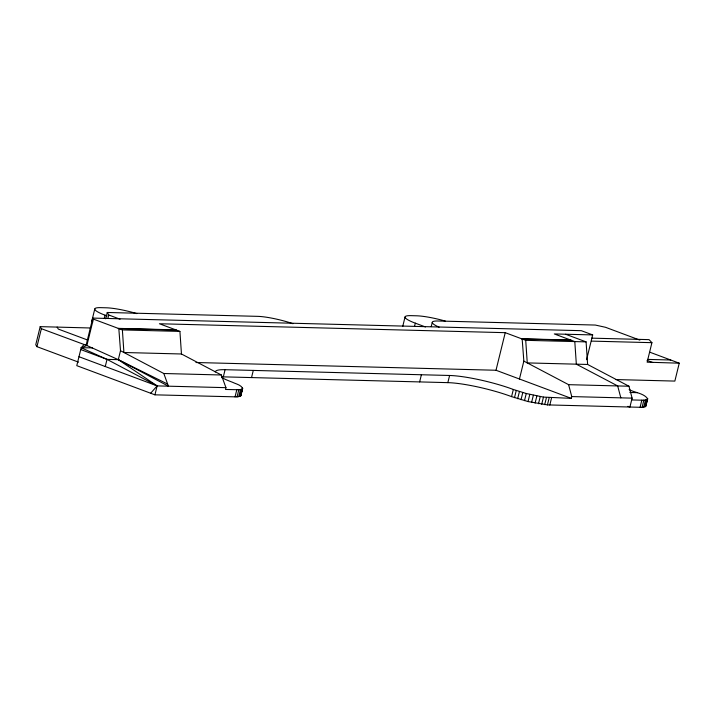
<?xml version="1.0" encoding="UTF-8"?>
<svg xmlns="http://www.w3.org/2000/svg" width="715" height="715" viewBox="0 0 715 715"><rect width="100%" height="100%" fill="white"/><g stroke="black" fill="none" stroke-linecap="round" stroke-linejoin="round"><path stroke-width="1.07" d="M90.153 327.979L40.201 326.639L35.75 344.764L36.948 346.668L78.552 362.156M36.948 346.668L41.363 328.685L40.201 326.639M167.65 384.08L118.306 359.663L86.873 345.524L86.283 344.523L84.004 344.558L81.179 347.767L76.773 365.66L154.932 394.832L237.067 396.897L240.642 396.056L242.689 388.37C240.803 384.724 235.825 383.955 232.402 382.221A46.672 7.463 13.8 0 1 221.695 377.6M91.913 320.66L94.773 309.023M86.283 344.523L92.78 318.086L581.304 330.679L592.672 334.924L586.595 359.681M242.689 388.37L241.652 389.309L238.819 389.738L225.511 389.461L225.949 387.664L157.13 385.894L107.018 359.377L81.179 347.767L86.873 345.524L93.361 319.087L92.78 318.086M104.283 318.345L105.06 315.172A28.001 4.478 13.8 0 1 100.672 307.647L106.312 307.799A28.001 4.478 13.8 0 1 136.806 313.608M105.704 318.819L107.268 312.473L257.659 316.352A28.001 4.478 13.8 0 1 292.971 323.698M107.947 318.148L108.734 314.975L107.268 312.473M105.266 366.527L107.018 359.377L118.306 359.663L168.409 386.18L163.815 373.507L120.504 350.707L118.824 328.596L176.364 330.08M120.504 350.707L118.306 359.663L157.13 385.894L154.932 394.832M221.561 376.823A46.672 7.463 13.8 0 1 223.33 376.85L225.082 369.691L449.601 375.482A46.672 7.463 13.8 0 1 513.334 389.469L526.258 393.509L543.472 397.093L571.312 398.371L571.759 396.584L568.604 384.67L523.845 361.111L522.165 338.99L571.249 340.26M235.038 396.905L236.799 389.747M237.067 396.897L238.819 389.738M238.694 396.745L240.446 389.586M239.891 396.468L241.652 389.309M242.519 387.727L240.937 395.529M240.642 396.056L242.403 388.897M251.528 377.574L253.289 370.415M402.697 326.549L405.039 317.031M414.548 326.344L415.326 323.171A28.001 4.478 13.8 0 1 410.928 315.646L416.577 315.798A28.001 4.478 13.8 0 1 445.365 321.106M431.225 326.63L432.271 322.385M419.642 381.908L421.394 374.749M223.33 376.85L447.84 382.641L449.601 375.482M195.937 362.514L496.004 370.254L505.237 332.672L525.722 340.322L586.086 341.877L587.623 364.462L628.959 386.225L632.114 398.139L629.915 407.094L627.886 406.334M629.129 389.568C634.884 392.776 643.697 393.107 647.727 398.818L645.681 406.504L642.097 407.344L547.422 404.896L528.045 401.562L511.574 396.628L513.334 389.469M514.505 397.674L516.257 390.515M519.448 379.013L523.845 361.111M517.669 398.702L519.43 391.543M521.021 399.712L522.781 392.553M524.497 400.668L526.258 393.509M528.045 401.562L529.806 394.403M531.602 402.384L533.363 395.225M535.106 403.117L536.867 395.958M538.493 403.743L540.254 396.584M541.711 404.252L543.472 397.093M544.705 404.636L546.466 397.477M547.422 404.896L549.183 397.737M549.817 405.021L551.569 397.862M591.68 338.15L649.05 339.634L651.928 342.673L647.138 362.183L679.25 363.184L674.853 381.086L615.687 379.558M640.068 407.353L641.829 400.194L645.484 400.034L647.727 398.818M642.097 407.344L643.857 400.185M643.723 407.193L645.484 400.034M644.93 406.915L646.682 399.757M646.798 401.24L647.307 399.193M645.681 406.504L647.433 399.345M150.668 393.25L157.13 385.894L78.972 356.714M81.179 347.767L92.503 347.856M505.237 332.672L159.427 323.752L179.921 331.403L181.458 353.988L221.355 374.991L225.949 387.664M592.672 334.924L554.313 333.941L574.797 341.582L576.335 364.176L617.68 385.93L620.835 397.853M118.234 328.373L175.774 329.856M521.575 338.776L570.65 340.036M591.376 341.109L651.928 342.673M93.361 319.087L122.381 329.919L179.921 331.403M647.522 359.404L670.724 360.003M181.458 353.988L123.918 352.504L122.381 329.919M587.623 364.462L527.259 362.907L525.722 340.322M163.815 373.507L221.355 374.991M568.604 384.67L628.959 386.225M629.861 392.472L637.44 392.669M571.759 396.584L632.114 398.139M631.676 399.935L641.829 400.194M86.873 345.524L41.363 328.685M639.845 340.108L605.534 327.3L595.336 325.057L438.17 320.999A28.001 4.478 13.8 0 0 439.117 327.148M649.953 352.254L679.25 363.184M647.048 360.378L652.732 362.505M565.592 334.227L586.086 341.877M415.326 323.171L425.47 326.961M496.004 370.254L571.312 398.371M108.734 314.975L120.066 319.212M105.06 315.172L107.089 315.932M87.409 339.947L58.299 329.079L57.129 327.077M80.724 349.555L107.018 359.377M447.84 382.641A46.672 7.463 13.8 0 1 511.574 396.628M215.251 371.988A46.672 7.463 13.8 0 1 225.082 369.691M92.727 322.045A28.001 4.478 13.8 0 1 92.959 319.721"/></g></svg>
